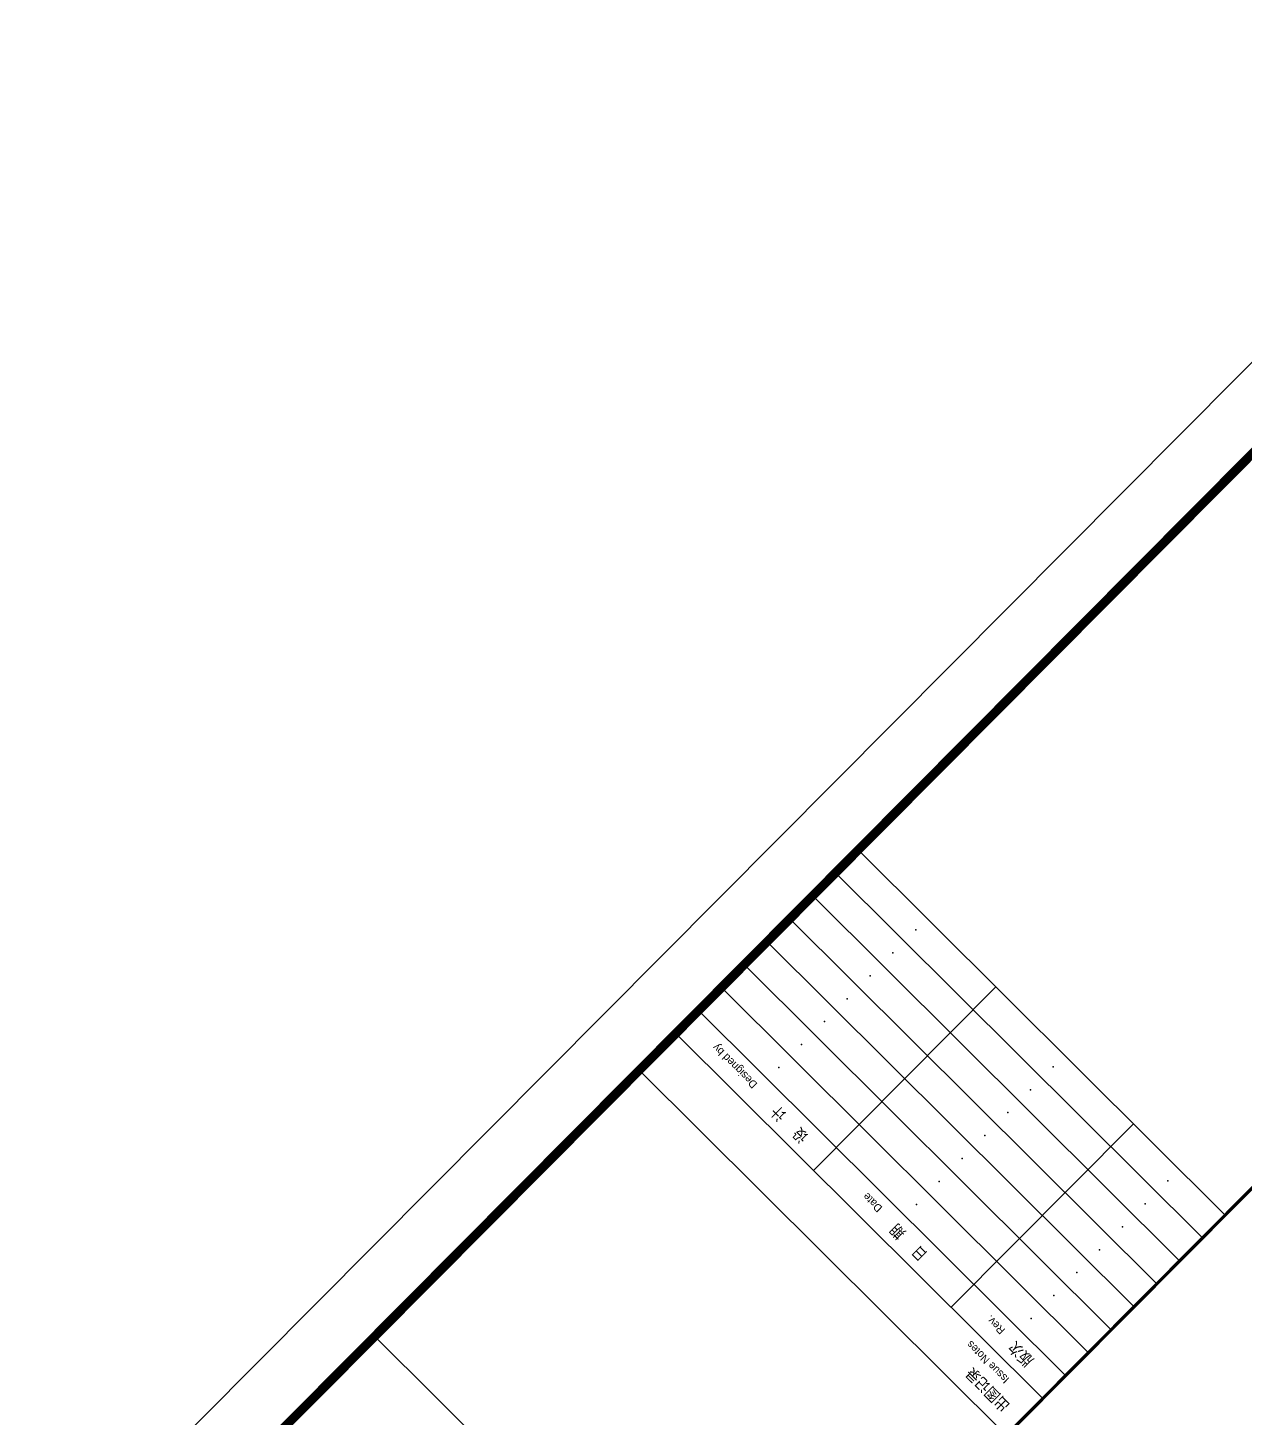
# Model space of a CAD drawing. Extents: x 517450926 to 520131079, y 3499134486 to 3500888201.
# Drawn here: x 518590108 to 518618313, y 3500180744 to 3500212946 of the extents above; entities that cross this region are included whole.
import ezdxf
from ezdxf.enums import TextEntityAlignment as Align

# ---------------------------------------------------------------- set-up
doc = ezdxf.new("R2010")
doc.units = 0
doc.header["$LTSCALE"] = 1000
doc.header["$MEASUREMENT"] = 0
doc.layers.get('0').update_dxf_attribs({"linetype": 'CONTINUOUS'})
doc.layers.add('C-SHET-SHET', color=144, linetype='CONTINUOUS')
doc.layers.add('内框', color=8, linetype='CONTINUOUS', plot=False)
doc.styles.get("Standard").update_dxf_attribs({"font": 'Tssdeng.shx', "bigfont": 'Tssdchn.shx'})
doc.styles.add('STYLEP4', font='GOTHIC.TTF')
doc.styles.add('TuKuang', font='Tssdeng.shx', dxfattribs={"width": 1.1, "bigfont": 'Tssdchn.shx'})
doc.styles.add('黑体', font='simhei.ttf')

# ---------------------------------------------------------------- blocks, each defined once
blk = doc.blocks.new('THAPE_A1L2_inner')
blk.add_line((1251, 527), (1251, 555))
at = {"layer": '内框'}
blk.add_lwpolyline([(0, 0), (1261, 0), (1261, 594), (0, 594)], close=True, dxfattribs=at)
at = {"layer": '内框', "const_width": 1.4}
blk.add_lwpolyline([(25, 584), (25, 10), (1251, 10), (1251, 584)], close=True, dxfattribs=at)
at = {"layer": '内框', "const_width": 0.5}
blk.add_lwpolyline([(1171, 584), (1171, 10)], dxfattribs=at)
at = {"layer": '内框', "style": '黑体', "width": 0.8}
blk.add_attdef('内框名称', (58.89, 599.29), '', height=8, dxfattribs=at)
blk = doc.blocks.new('SH_THAPE_A1L2')
for p, q in [((1251, 527), (1251, 555)), ((1171, 462), (1251, 462)), ((1191, 462), (1191, 422)), ((1221, 462), (1221, 422)), ((1171, 457), (1251, 457)), ((1171, 452), (1251, 452)), ((1171, 447), (1251, 447)), ((1171, 442), (1251, 442)), ((1171, 437), (1251, 437)), ((1171, 432), (1251, 432)), ((1171, 427), (1251, 427))]:
    blk.add_line(p, q)
for points in [[(0, 0), (1261, 0), (1261, 594), (0, 594)], [(1251, 528), (1171, 528), (1171, 584), (1251, 584)], [(1251, 470), (1171, 470), (1171, 528), (1251, 528)], [(1251, 422), (1171, 422), (1171, 470), (1251, 470)]]:
    blk.add_lwpolyline(points, close=True)
at = {"const_width": 1.4}
blk.add_lwpolyline([(25, 584), (25, 10), (1251, 10), (1251, 584)], close=True, dxfattribs=at)
at = {"const_width": 0.5}
blk.add_lwpolyline([(1171, 584), (1171, 10)], dxfattribs=at)
for p in [(1181, 454.5), (1206, 454.5), (1236, 454.5), (1181, 449.5), (1206, 449.5), (1236, 449.5), (1181, 444.5), (1206, 444.5), (1236, 444.5), (1181, 439.5), (1206, 439.5), (1236, 439.5), (1181, 434.5), (1206, 434.5), (1236, 434.5), (1181, 429.5), (1206, 429.5), (1236, 429.5), (1181, 424.5), (1206, 424.5), (1236, 424.5)]:
    blk.add_point(p)
at = {"style": 'TuKuang', "width": 1.1}
for s, p in [('出图记录', (1173.84, 465.99)), ('版次', (1176.16, 458.48)), ('日  期', (1199.3, 458.49)), ('设  计  ', (1225.19, 458.55))]:
    blk.add_text(s, height=2, dxfattribs=at).set_placement(p)
at = {"style": 'STYLEP4'}
blk.add_text('Issue Notes', height=1.2, dxfattribs=at).set_placement((1181, 464), align=Align.MIDDLE)
for s, p in [('Rev.', (1182.58, 458.48)), ('Date', (1209.33, 458.49)), ('Designed by', (1236.51, 458.55))]:
    blk.add_text(s, height=1.2, dxfattribs=at).set_placement(p)
blk.add_attdef('作废标记', text='', height=400).set_placement((658, 330.5), align=Align.MIDDLE_CENTER)

msp = doc.modelspace()

# ---------------------------------------------------------------- block references
at = {"layer": 'C-SHET-SHET', "xscale": 150, "yscale": 150, "zscale": 150, "rotation": 135.1572922948761}
msp.add_blockref('SH_THAPE_A1L2', (518787053.6051, 3500106450.4975), dxfattribs=at)
at = {"layer": '内框', "xscale": 149.9999999999999, "yscale": 149.9999999999999, "zscale": 149.9999999999999, "rotation": 135.1572922948763}
msp.add_blockref('THAPE_A1L2_inner', (518787053.6051, 3500106450.4975), dxfattribs=at)

doc.saveas('drawing.dxf')
